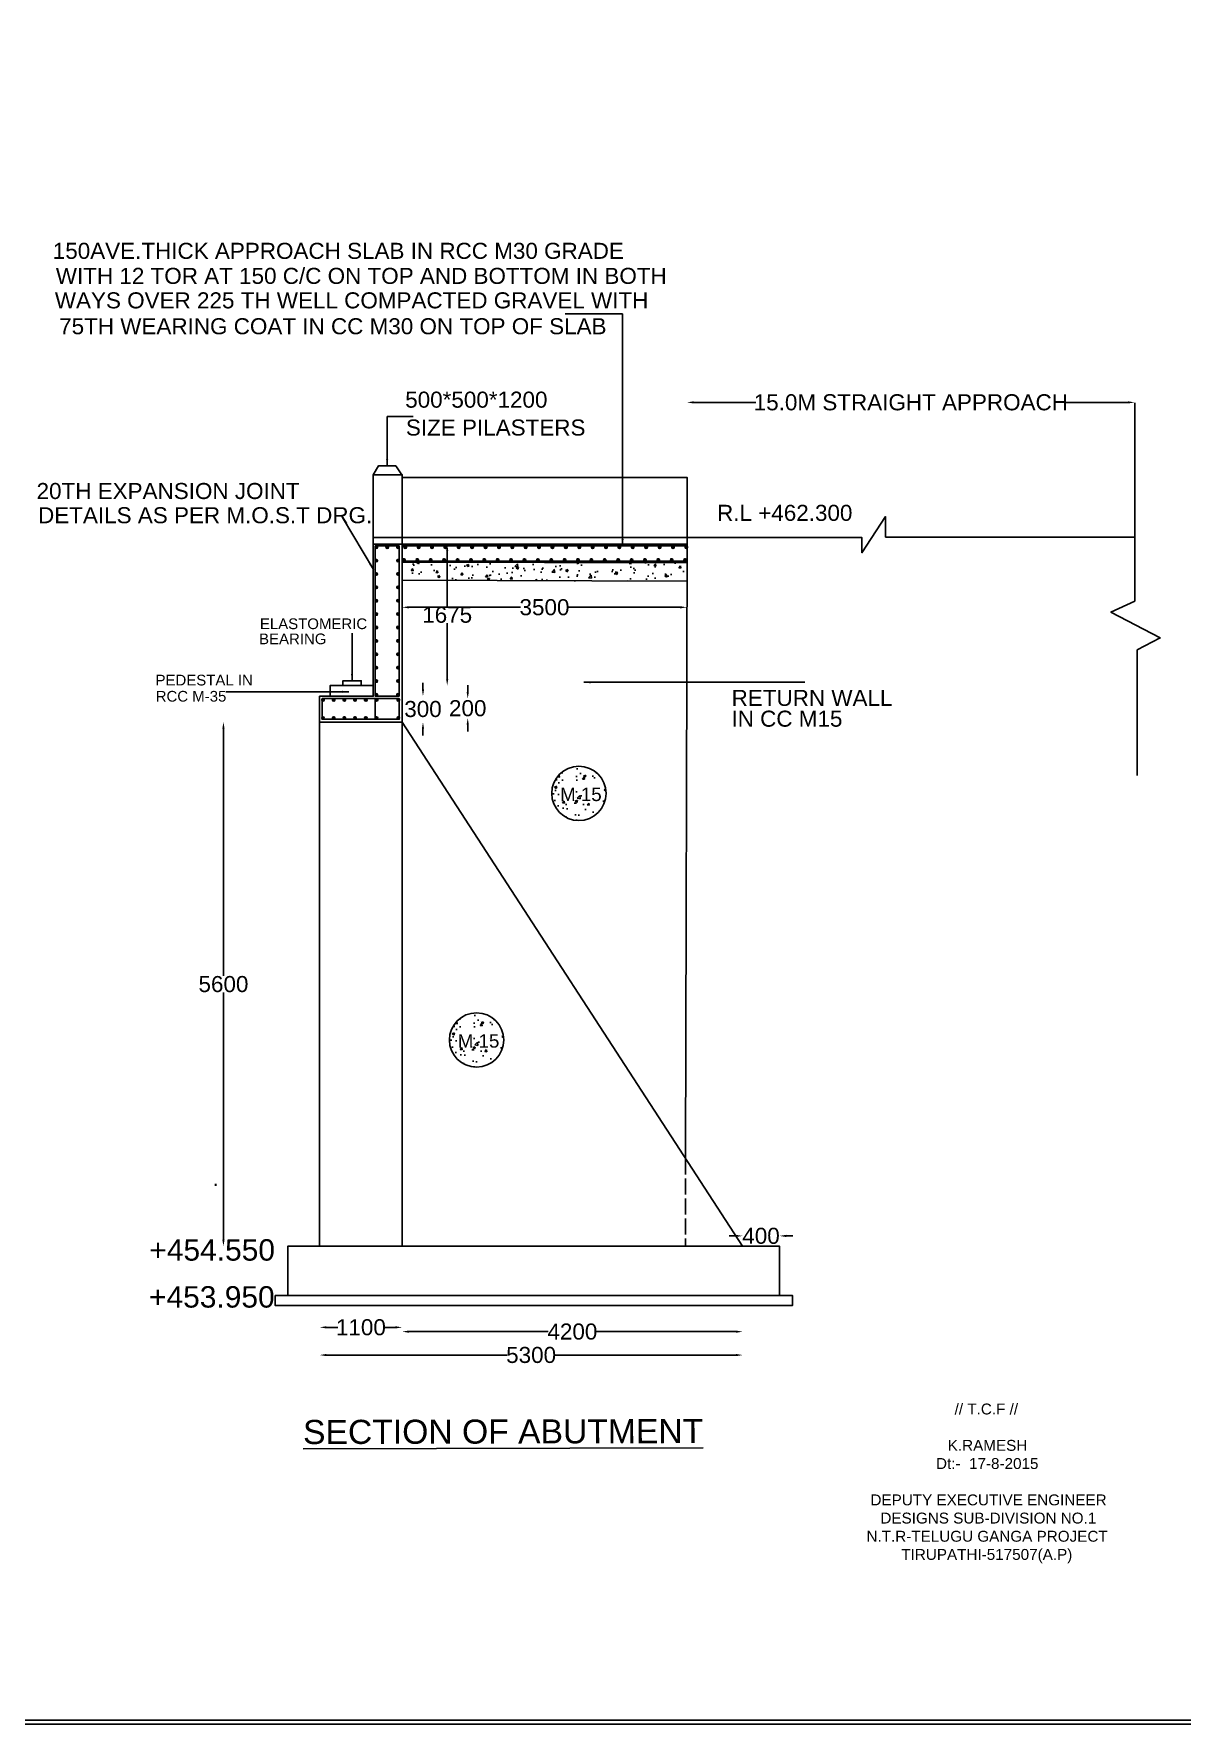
# Model space of a CAD drawing. Header units: inches. Extents: x 528254 to 544982, y -169119 to -158181.
# Drawn here: x 536810 to 541099, y -169119 to -162804 of the extents above; entities that cross this region are included whole.
import ezdxf

# ---------------------------------------------------------------- set-up
doc = ezdxf.new("R2010")
doc.units = ezdxf.units.IN
doc.header["$MEASUREMENT"] = 0
doc.linetypes.add('ACAD_ISO02W100', pattern=[15, 12, -3])
for name, color, linetype in [('DIMENSION', 7, 'Continuous'), ('DRAWING', 7, 'Continuous'), ('TEXT', 7, 'Continuous')]:
    doc.layers.add(name, color=color, linetype=linetype)
doc.styles.get("Standard").update_dxf_attribs({"font": 'arial.ttf', "height": 60})
doc.dimstyles.new('ST100', dxfattribs={"dimtxt": 100, "dimasz": 25, "dimexe": 0, "dimexo": 300, "dimgap": 0.09, "dimtad": 0, "dimtih": 1, "dimtoh": 1, "dimdec": 0, "dimzin": 0, "dimdsep": 46, "dimtxsty": 'Standard', "dimcen": 0, "dimse1": 1, "dimse2": 1, "dimadec": 0, "dimazin": 0, "dimtfac": 1, "dimtdec": 0, "dimtofl": 0, "dimtmove": 0, "dimatfit": 3, "dimfxl": 2000, "dimtolj": 1, "dimtzin": 0, "dimarcsym": 0})

# ---------------------------------------------------------------- blocks, each defined once
blk = doc.blocks.new('*D142')
at = {"layer": 'Defpoints', "color": 0, "ltscale": 0.4, "transparency": 16777216}
for p in [(538175.3, -165278.5), (538185.9, -165375.5), (538263.7, -165375.5)]:
    blk.add_point(p, dxfattribs=at)
at = {"layer": 'DIMENSION', "color": 0, "lineweight": -2, "ltscale": 0.4, "transparency": 16777216}
for p, q in [((538263.7, -165253.5), (538263.7, -165228.5)), ((538263.7, -165400.5), (538263.7, -165425.5))]:
    blk.add_line(p, q, dxfattribs=at)
at = {"layer": 'DIMENSION', "color": 0, "ltscale": 0.4, "transparency": 16777216}
for points in [[(538259.6, -165253.5), (538267.9, -165253.5), (538263.7, -165278.5)], [(538259.6, -165400.5), (538267.9, -165400.5), (538263.7, -165375.5)]]:
    blk.add_solid(points, dxfattribs=at)
at = {"layer": 'DIMENSION', "color": 0, "ltscale": 0.4, "transparency": 16777216, "insert": (538263.7, -165327), "char_height": 60, "attachment_point": 5}
blk.add_mtext('\\A1;300', dxfattribs=at)
blk = doc.blocks.new('*D143')
at = {"layer": 'Defpoints', "color": 0, "ltscale": 0.4, "transparency": 16777216}
for p in [(538171.4, -165287.9), (538171.4, -165360.2), (538430.8, -165360.2)]:
    blk.add_point(p, dxfattribs=at)
at = {"layer": 'DIMENSION', "color": 0, "lineweight": -2, "ltscale": 0.4, "transparency": 16777216}
for p, q in [((538430.8, -165262.9), (538430.8, -165237.9)), ((538430.8, -165385.2), (538430.8, -165410.2))]:
    blk.add_line(p, q, dxfattribs=at)
at = {"layer": 'DIMENSION', "color": 0, "ltscale": 0.4, "transparency": 16777216}
for points in [[(538426.6, -165262.9), (538434.9, -165262.9), (538430.8, -165287.9)], [(538426.6, -165385.2), (538434.9, -165385.2), (538430.8, -165360.2)]]:
    blk.add_solid(points, dxfattribs=at)
at = {"layer": 'DIMENSION', "color": 0, "ltscale": 0.4, "transparency": 16777216, "insert": (538430.8, -165324), "char_height": 60, "attachment_point": 5}
blk.add_mtext('\\A1;200', dxfattribs=at)
blk = doc.blocks.new('*D144')
at = {"layer": 'Defpoints', "color": 0, "ltscale": 0.4, "transparency": 16777216}
for p in [(538185.9, -164710.7), (538354.1, -164710.7), (538077.9, -165238.9)]:
    blk.add_point(p, dxfattribs=at)
at = {"layer": 'DIMENSION', "color": 0, "lineweight": -2, "ltscale": 0.4, "transparency": 16777216}
for p, q in [((538354.1, -164735.7), (538354.1, -164944.1)), ((538354.1, -165213.9), (538354.1, -165005.5))]:
    blk.add_line(p, q, dxfattribs=at)
at = {"layer": 'DIMENSION', "color": 0, "ltscale": 0.4, "transparency": 16777216}
for points in [[(538349.9, -164735.7), (538358.3, -164735.7), (538354.1, -164710.7)], [(538349.9, -165213.9), (538358.3, -165213.9), (538354.1, -165238.9)]]:
    blk.add_solid(points, dxfattribs=at)
at = {"layer": 'DIMENSION', "color": 0, "ltscale": 0.4, "transparency": 16777216, "insert": (538354.1, -164974.8), "char_height": 60, "attachment_point": 5}
blk.add_mtext('\\A1;1675', dxfattribs=at)
blk = doc.blocks.new('*D145')
at = {"layer": 'Defpoints', "color": 0, "ltscale": 0.4, "transparency": 16777216}
for p in [(538185.9, -164956.3), (539249.2, -164946.7), (539249.2, -164958.9)]:
    blk.add_point(p, dxfattribs=at)
at = {"layer": 'DIMENSION', "color": 0, "lineweight": -2, "ltscale": 0.4, "transparency": 16777216}
for p, q in [((538210.9, -164946.7), (538628, -164946.7)), ((539224.2, -164946.7), (538807.1, -164946.7))]:
    blk.add_line(p, q, dxfattribs=at)
at = {"layer": 'DIMENSION', "color": 0, "ltscale": 0.4, "transparency": 16777216}
for points in [[(538210.9, -164942.5), (538210.9, -164950.8), (538185.9, -164946.7)], [(539224.2, -164942.5), (539224.2, -164950.8), (539249.2, -164946.7)]]:
    blk.add_solid(points, dxfattribs=at)
at = {"layer": 'DIMENSION', "color": 0, "ltscale": 0.4, "transparency": 16777216, "insert": (538717.5, -164946.7), "char_height": 60, "attachment_point": 5}
blk.add_mtext('\\A1;3500', dxfattribs=at)
blk = doc.blocks.new('*D146')
at = {"layer": 'Defpoints', "color": 0, "ltscale": 0.4, "transparency": 16777216}
for p in [(538185.9, -167181.5), (539457.4, -167181.5), (539457.4, -167652.6)]:
    blk.add_point(p, dxfattribs=at)
at = {"layer": 'DIMENSION', "color": 0, "lineweight": -2, "ltscale": 0.4, "transparency": 16777216}
for p, q in [((538210.9, -167652.6), (538730.9, -167652.6)), ((539432.4, -167652.6), (538912.4, -167652.6))]:
    blk.add_line(p, q, dxfattribs=at)
at = {"layer": 'DIMENSION', "color": 0, "ltscale": 0.4, "transparency": 16777216}
for points in [[(538210.9, -167648.5), (538210.9, -167656.8), (538185.9, -167652.6)], [(539432.4, -167648.5), (539432.4, -167656.8), (539457.4, -167652.6)]]:
    blk.add_solid(points, dxfattribs=at)
at = {"layer": 'DIMENSION', "color": 0, "ltscale": 0.4, "transparency": 16777216, "insert": (538821.7, -167652.6), "char_height": 60, "attachment_point": 5}
blk.add_mtext('\\A1;4200', dxfattribs=at)
blk = doc.blocks.new('*D147')
at = {"layer": 'Defpoints', "color": 0, "ltscale": 0.4, "transparency": 16777216}
for p in [(537877.7, -167181.5), (538185.9, -167181.5), (537877.7, -167636.5)]:
    blk.add_point(p, dxfattribs=at)
at = {"layer": 'DIMENSION', "color": 0, "lineweight": -2, "ltscale": 0.4, "transparency": 16777216}
for p, q in [((537902.7, -167636.5), (537945.1, -167636.5)), ((538160.9, -167636.5), (538118.6, -167636.5))]:
    blk.add_line(p, q, dxfattribs=at)
at = {"layer": 'DIMENSION', "color": 0, "ltscale": 0.4, "transparency": 16777216}
for points in [[(537902.7, -167632.4), (537902.7, -167640.7), (537877.7, -167636.5)], [(538160.9, -167632.4), (538160.9, -167640.7), (538185.9, -167636.5)]]:
    blk.add_solid(points, dxfattribs=at)
at = {"layer": 'DIMENSION', "color": 0, "ltscale": 0.4, "transparency": 16777216, "insert": (538031.8, -167636.5), "char_height": 60, "attachment_point": 5}
blk.add_mtext('\\A1;1100', dxfattribs=at)
blk = doc.blocks.new('*D148')
at = {"layer": 'Defpoints', "color": 0, "ltscale": 0.4, "transparency": 16777216}
for p in [(537877.7, -167181.5), (539457.4, -167181.5), (539457.4, -167740)]:
    blk.add_point(p, dxfattribs=at)
at = {"layer": 'DIMENSION', "color": 0, "lineweight": -2, "ltscale": 0.4, "transparency": 16777216}
for p, q in [((537902.7, -167740), (538578, -167740)), ((539432.4, -167740), (538757.1, -167740))]:
    blk.add_line(p, q, dxfattribs=at)
at = {"layer": 'DIMENSION', "color": 0, "ltscale": 0.4, "transparency": 16777216}
for points in [[(537902.7, -167735.8), (537902.7, -167744.2), (537877.7, -167740)], [(539432.4, -167735.8), (539432.4, -167744.2), (539457.4, -167740)]]:
    blk.add_solid(points, dxfattribs=at)
at = {"layer": 'DIMENSION', "color": 0, "ltscale": 0.4, "transparency": 16777216, "insert": (538667.6, -167740), "char_height": 60, "attachment_point": 5}
blk.add_mtext('\\A1;5300', dxfattribs=at)
blk = doc.blocks.new('*D149')
at = {"layer": 'Defpoints', "color": 0, "ltscale": 0.4, "transparency": 16777216}
for p in [(539457.4, -167333.5), (539595.3, -167294.9), (539595.3, -167333.5)]:
    blk.add_point(p, dxfattribs=at)
at = {"layer": 'DIMENSION', "color": 0, "lineweight": -2, "ltscale": 0.4, "transparency": 16777216}
for p, q in [((539432.4, -167294.9), (539407.4, -167294.9)), ((539620.3, -167294.9), (539645.3, -167294.9))]:
    blk.add_line(p, q, dxfattribs=at)
at = {"layer": 'DIMENSION', "color": 0, "ltscale": 0.4, "transparency": 16777216}
for points in [[(539432.4, -167290.8), (539432.4, -167299.1), (539457.4, -167294.9)], [(539620.3, -167290.8), (539620.3, -167299.1), (539595.3, -167294.9)]]:
    blk.add_solid(points, dxfattribs=at)
at = {"layer": 'DIMENSION', "color": 0, "ltscale": 0.4, "transparency": 16777216, "insert": (539526.3, -167294.9), "char_height": 60, "attachment_point": 5}
blk.add_mtext('\\A1;400', dxfattribs=at)
blk = doc.blocks.new('*D150')
at = {"layer": 'Defpoints', "color": 0, "ltscale": 0.4, "transparency": 16777216}
for p in [(537877.7, -165375.5), (537518.5, -167333.5), (537877.7, -167333.5)]:
    blk.add_point(p, dxfattribs=at)
at = {"layer": 'DIMENSION', "color": 0, "lineweight": -2, "ltscale": 0.4, "transparency": 16777216}
for p, q in [((537518.5, -165400.5), (537518.5, -166323.7)), ((537518.5, -167308.5), (537518.5, -166385.2))]:
    blk.add_line(p, q, dxfattribs=at)
at = {"layer": 'DIMENSION', "color": 0, "ltscale": 0.4, "transparency": 16777216}
for points in [[(537514.3, -165400.5), (537522.7, -165400.5), (537518.5, -165375.5)], [(537514.3, -167308.5), (537522.7, -167308.5), (537518.5, -167333.5)]]:
    blk.add_solid(points, dxfattribs=at)
at = {"layer": 'DIMENSION', "color": 0, "ltscale": 0.4, "transparency": 16777216, "insert": (537518.5, -166354.5), "char_height": 60, "attachment_point": 5}
blk.add_mtext('\\A1;5600', dxfattribs=at)
blk = doc.blocks.new('*D151')
at = {"layer": 'Defpoints', "color": 0, "ltscale": 0.4, "transparency": 16777216}
for p in [(540921.8, -164181.2), (539249.8, -164461.7), (540921.8, -164461.7)]:
    blk.add_point(p, dxfattribs=at)
at = {"layer": 'DIMENSION', "color": 0, "lineweight": -2, "ltscale": 0.4, "transparency": 16777216}
for p, q in [((539274.8, -164181.2), (539506.8, -164181.2)), ((540896.8, -164181.2), (540664.8, -164181.2))]:
    blk.add_line(p, q, dxfattribs=at)
at = {"layer": 'DIMENSION', "color": 0, "ltscale": 0.4, "transparency": 16777216}
for points in [[(539274.8, -164177), (539274.8, -164185.3), (539249.8, -164181.2)], [(540896.8, -164177), (540896.8, -164185.3), (540921.8, -164181.2)]]:
    blk.add_solid(points, dxfattribs=at)
at = {"layer": 'DIMENSION', "color": 0, "ltscale": 0.4, "transparency": 16777216, "insert": (540085.8, -164181.2), "char_height": 60, "attachment_point": 5}
blk.add_mtext('\\A1;15.0M STRAIGHT APPROACH', dxfattribs=at)

msp = doc.modelspace()

# ---------------------------------------------------------------- hatches: boundary and pattern name
at = {"layer": 'DRAWING', "ltscale": 0.4}
h = msp.add_hatch(dxfattribs=at)
h.set_pattern_fill('ANSI31', color=256, style=0)
h.set_pattern_definition([(45, (5515.23297, -234.85181), (-0.088388347648, 0.088388347648), [])])
h.paths.add_polyline_path([(538084.8, -164722.1, 1), (538093.9, -164722.1, 1)])
h = msp.add_hatch(dxfattribs=at)
h.set_pattern_fill('ANSI31', color=256, style=0)
h.set_pattern_definition([(45, (5555.94366, -234.85181), (-0.088388347648, 0.088388347648), [])])
h.paths.add_polyline_path([(538125.5, -164722.1, 1), (538134.6, -164722.1, 1)])
h = msp.add_hatch(dxfattribs=at)
h.set_pattern_fill('ANSI31', color=256, style=0)
h.set_pattern_definition([(45, (5596.39505, -234.85181), (-0.088388347648, 0.088388347648), [])])
h.paths.add_polyline_path([(538166, -164722.1, 1), (538175, -164722.1, 1)])
h = msp.add_hatch(dxfattribs=at)
h.set_pattern_fill('ANSI31', color=256, style=0)
h.set_pattern_definition([(45, (5623.13855, -234.66289), (-0.088388347648, 0.088388347648), [])])
h.paths.add_polyline_path([(538192.7, -164722, 1), (538201.8, -164722, 1)])
h = msp.add_hatch(dxfattribs=at)
h.set_pattern_fill('ANSI31', color=256, style=0)
h.set_pattern_definition([(45, (5673.13855, -234.66289), (-0.088388347648, 0.088388347648), [])])
h.paths.add_polyline_path([(538242.7, -164722, 1), (538251.8, -164722, 1)])
h = msp.add_hatch(dxfattribs=at)
h.set_pattern_fill('ANSI31', color=256, style=0)
h.set_pattern_definition([(45, (5723.13855, -234.66289), (-0.088388347648, 0.088388347648), [])])
h.paths.add_polyline_path([(538292.7, -164722, 1), (538301.8, -164722, 1)])
h = msp.add_hatch(dxfattribs=at)
h.set_pattern_fill('ANSI31', color=256, style=0)
h.set_pattern_definition([(45, (5773.13855, -234.66289), (-0.088388347648, 0.088388347648), [])])
h.paths.add_polyline_path([(538342.7, -164722, 1), (538351.8, -164722, 1)])
h = msp.add_hatch(dxfattribs=at)
h.set_pattern_fill('ANSI31', color=256, style=0)
h.set_pattern_definition([(45, (5823.13855, -234.66289), (-0.088388347648, 0.088388347648), [])])
h.paths.add_polyline_path([(538392.7, -164722, 1), (538401.8, -164722, 1)])
h = msp.add_hatch(dxfattribs=at)
h.set_pattern_fill('ANSI31', color=256, style=0)
h.set_pattern_definition([(45, (5873.13855, -234.66289), (-0.088388347648, 0.088388347648), [])])
h.paths.add_polyline_path([(538442.7, -164722, 1), (538451.8, -164722, 1)])
h = msp.add_hatch(dxfattribs=at)
h.set_pattern_fill('ANSI31', color=256, style=0)
h.set_pattern_definition([(45, (5923.13855, -234.66289), (-0.088388347648, 0.088388347648), [])])
h.paths.add_polyline_path([(538492.7, -164722, 1), (538501.8, -164722, 1)])
h = msp.add_hatch(dxfattribs=at)
h.set_pattern_fill('ANSI31', color=256, style=0)
h.set_pattern_definition([(45, (5973.13855, -234.66289), (-0.088388347648, 0.088388347648), [])])
h.paths.add_polyline_path([(538542.7, -164722, 1), (538551.8, -164722, 1)])
h = msp.add_hatch(dxfattribs=at)
h.set_pattern_fill('ANSI31', color=256, style=0)
h.set_pattern_definition([(45, (6023.13855, -234.66289), (-0.088388347648, 0.088388347648), [])])
h.paths.add_polyline_path([(538592.7, -164722, 1), (538601.8, -164722, 1)])
h = msp.add_hatch(dxfattribs=at)
h.set_pattern_fill('ANSI31', color=256, style=0)
h.set_pattern_definition([(45, (6073.13855, -234.66289), (-0.088388347648, 0.088388347648), [])])
h.paths.add_polyline_path([(538642.7, -164722, 1), (538651.8, -164722, 1)])
h = msp.add_hatch(dxfattribs=at)
h.set_pattern_fill('ANSI31', color=256, style=0)
h.set_pattern_definition([(45, (6123.13855, -234.66289), (-0.088388347648, 0.088388347648), [])])
h.paths.add_polyline_path([(538692.7, -164722, 1), (538701.8, -164722, 1)])
h = msp.add_hatch(dxfattribs=at)
h.set_pattern_fill('ANSI31', color=256, style=0)
h.set_pattern_definition([(45, (6173.13855, -234.66289), (-0.088388347648, 0.088388347648), [])])
h.paths.add_polyline_path([(538742.7, -164722, 1), (538751.8, -164722, 1)])
h = msp.add_hatch(dxfattribs=at)
h.set_pattern_fill('ANSI31', color=256, style=0)
h.set_pattern_definition([(45, (6223.13855, -234.66289), (-0.088388347648, 0.088388347648), [])])
h.paths.add_polyline_path([(538792.7, -164722, 1), (538801.8, -164722, 1)])
h = msp.add_hatch(dxfattribs=at)
h.set_pattern_fill('ANSI31', color=256, style=0)
h.set_pattern_definition([(45, (6273.13855, -234.66289), (-0.088388347648, 0.088388347648), [])])
h.paths.add_polyline_path([(538842.7, -164722, 1), (538851.8, -164722, 1)])
h = msp.add_hatch(dxfattribs=at)
h.set_pattern_fill('ANSI31', color=256, style=0)
h.set_pattern_definition([(45, (6323.13855, -234.66289), (-0.088388347648, 0.088388347648), [])])
h.paths.add_polyline_path([(538892.7, -164722, 1), (538901.8, -164722, 1)])
h = msp.add_hatch(dxfattribs=at)
h.set_pattern_fill('ANSI31', color=256, style=0)
h.set_pattern_definition([(45, (6373.13855, -234.66289), (-0.088388347648, 0.088388347648), [])])
h.paths.add_polyline_path([(538942.7, -164722, 1), (538951.8, -164722, 1)])
h = msp.add_hatch(dxfattribs=at)
h.set_pattern_fill('ANSI31', color=256, style=0)
h.set_pattern_definition([(45, (6423.13855, -234.66289), (-0.088388347648, 0.088388347648), [])])
h.paths.add_polyline_path([(538992.7, -164722, 1), (539001.8, -164722, 1)])
h = msp.add_hatch(dxfattribs=at)
h.set_pattern_fill('ANSI31', color=256, style=0)
h.set_pattern_definition([(45, (6473.13855, -234.66289), (-0.088388347648, 0.088388347648), [])])
h.paths.add_polyline_path([(539042.7, -164722, 1), (539051.8, -164722, 1)])
h = msp.add_hatch(dxfattribs=at)
h.set_pattern_fill('ANSI31', color=256, style=0)
h.set_pattern_definition([(45, (6523.13855, -234.66289), (-0.088388347648, 0.088388347648), [])])
h.paths.add_polyline_path([(539092.7, -164722, 1), (539101.8, -164722, 1)])
h = msp.add_hatch(dxfattribs=at)
h.set_pattern_fill('ANSI31', color=256, style=0)
h.set_pattern_definition([(45, (6573.13855, -234.66289), (-0.088388347648, 0.088388347648), [])])
h.paths.add_polyline_path([(539142.7, -164722, 1), (539151.8, -164722, 1)])
h = msp.add_hatch(dxfattribs=at)
h.set_pattern_fill('ANSI31', color=256, style=0)
h.set_pattern_definition([(45, (6623.13855, -234.66289), (-0.088388347648, 0.088388347648), [])])
h.paths.add_polyline_path([(539192.7, -164722, 1), (539201.8, -164722, 1)])
h = msp.add_hatch(dxfattribs=at)
h.set_pattern_fill('ANSI31', color=256, style=0)
h.set_pattern_definition([(45, (6673.13855, -234.66289), (-0.088388347648, 0.088388347648), [])])
h.paths.add_polyline_path([(539242.7, -164722, 1), (539251.8, -164722, 1)])
h = msp.add_hatch(dxfattribs=at)
h.set_pattern_fill('ANSI31', color=256, style=0)
h.set_pattern_definition([(45, (5515.23297, -284.85181), (-0.088388347648, 0.088388347648), [])])
h.paths.add_polyline_path([(538084.8, -164772.1, 1), (538093.9, -164772.1, 1)])
h = msp.add_hatch(dxfattribs=at)
h.set_pattern_fill('ANSI31', color=256, style=0)
h.set_pattern_definition([(45, (5596.39505, -284.85181), (-0.088388347648, 0.088388347648), [])])
h.paths.add_polyline_path([(538166, -164772.1, 1), (538175, -164772.1, 1)])
h = msp.add_hatch(dxfattribs=at)
h.set_pattern_fill('AR-CONC', color=256, scale=12.893543, angle=0.1412, style=0)
h.set_pattern_definition([(50.141203, (0, 0), (92.499912, -7.863036), [9.670158, -106.371733]), (355.141203, (0, 0), (-18.128922, 96.939836), [7.736126, -85.097386]), (100.592603, (7.71, -0.655), (74.371058, 89.076741), [8.218369, -90.402062]), (46.325403, (-0.06, 25.79), (137.657364, -21.00208), [14.505236, -159.5576]), (96.776803, (11.41, 24.04), (120.201244, 125.894923), [12.327554, -135.603072]), (351.325403, (-0.06, 25.79), (120.201146, 125.895017), [11.60419, -127.64608]), (21.141203, (12.846, 19.37), (77.090171, -51.722013), [9.670158, -106.371733]), (326.141203, (12.85, 19.37), (31.141452, 93.574567), [7.736126, -85.097386]), (71.592603, (19.27, 15.06), (108.231654, 41.852469), [8.218369, -90.402062]), (37.641203, (0, 0), (1.4620525, 42.925547), [0, -84.065903, 0, -86.3867407, 0, -85.419725]), (7.641203, (0, 0), (33.7935554, 50.9370826), [0, -49.2533358, 0, -82.1318714, 0, -32.556197]), (327.641203, (-28.753, -0.07), (68.8355854, -2.7384882), [0, -32.2338585, 0, -100.5696385, 0, -133.448174]), (317.641203, (-41.646, -0.1), (75.1613245, 13.092351), [0, -41.904016, 0, -66.788555, 0, -94.767544])])
h.paths.add_polyline_path([(539249.6, -164780.6), (538185.9, -164778), (538185.9, -164845.9), (539249.4, -164848.5)])
h = msp.add_hatch(dxfattribs=at)
h.set_pattern_fill('ANSI31', color=256, style=0)
h.set_pattern_definition([(45, (5618.64873, -282.26156), (-0.088388347648, 0.088388347648), [])])
h.paths.add_polyline_path([(538188.2, -164769.6, 1), (538197.3, -164769.6, 1)])
h = msp.add_hatch(dxfattribs=at)
h.set_pattern_fill('ANSI31', color=256, style=0)
h.set_pattern_definition([(45, (5668.64873, -282.26156), (-0.088388347648, 0.088388347648), [])])
h.paths.add_polyline_path([(538238.2, -164769.6, 1), (538247.3, -164769.6, 1)])
h = msp.add_hatch(dxfattribs=at)
h.set_pattern_fill('ANSI31', color=256, style=0)
h.set_pattern_definition([(45, (5718.64873, -282.26156), (-0.088388347648, 0.088388347648), [])])
h.paths.add_polyline_path([(538288.2, -164769.6, 1), (538297.3, -164769.6, 1)])
h = msp.add_hatch(dxfattribs=at)
h.set_pattern_fill('ANSI31', color=256, style=0)
h.set_pattern_definition([(45, (5768.64873, -282.26156), (-0.088388347648, 0.088388347648), [])])
h.paths.add_polyline_path([(538338.2, -164769.6, 1), (538347.3, -164769.6, 1)])
h = msp.add_hatch(dxfattribs=at)
h.set_pattern_fill('ANSI31', color=256, style=0)
h.set_pattern_definition([(45, (5818.64873, -282.26156), (-0.088388347648, 0.088388347648), [])])
h.paths.add_polyline_path([(538388.2, -164769.6, 1), (538397.3, -164769.6, 1)])
h = msp.add_hatch(dxfattribs=at)
h.set_pattern_fill('ANSI31', color=256, style=0)
h.set_pattern_definition([(45, (5868.64873, -282.26156), (-0.088388347648, 0.088388347648), [])])
h.paths.add_polyline_path([(538438.2, -164769.6, 1), (538447.3, -164769.6, 1)])
h = msp.add_hatch(dxfattribs=at)
h.set_pattern_fill('ANSI31', color=256, style=0)
h.set_pattern_definition([(45, (5918.64873, -282.26156), (-0.088388347648, 0.088388347648), [])])
h.paths.add_polyline_path([(538488.2, -164769.6, 1), (538497.3, -164769.6, 1)])
h = msp.add_hatch(dxfattribs=at)
h.set_pattern_fill('ANSI31', color=256, style=0)
h.set_pattern_definition([(45, (5968.64873, -282.26156), (-0.088388347648, 0.088388347648), [])])
h.paths.add_polyline_path([(538538.2, -164769.6, 1), (538547.3, -164769.6, 1)])
h = msp.add_hatch(dxfattribs=at)
h.set_pattern_fill('ANSI31', color=256, style=0)
h.set_pattern_definition([(45, (6018.64873, -282.26156), (-0.088388347648, 0.088388347648), [])])
h.paths.add_polyline_path([(538588.2, -164769.6, 1), (538597.3, -164769.6, 1)])
h = msp.add_hatch(dxfattribs=at)
h.set_pattern_fill('ANSI31', color=256, style=0)
h.set_pattern_definition([(45, (6068.64873, -282.26156), (-0.088388347648, 0.088388347648), [])])
h.paths.add_polyline_path([(538638.2, -164769.6, 1), (538647.3, -164769.6, 1)])
h = msp.add_hatch(dxfattribs=at)
h.set_pattern_fill('ANSI31', color=256, style=0)
h.set_pattern_definition([(45, (6118.64873, -282.26156), (-0.088388347648, 0.088388347648), [])])
h.paths.add_polyline_path([(538688.2, -164769.6, 1), (538697.3, -164769.6, 1)])
h = msp.add_hatch(dxfattribs=at)
h.set_pattern_fill('ANSI31', color=256, style=0)
h.set_pattern_definition([(45, (6168.64873, -282.26156), (-0.088388347648, 0.088388347648), [])])
h.paths.add_polyline_path([(538738.2, -164769.6, 1), (538747.3, -164769.6, 1)])
h = msp.add_hatch(dxfattribs=at)
h.set_pattern_fill('ANSI31', color=256, style=0)
h.set_pattern_definition([(45, (6218.64873, -282.26156), (-0.088388347648, 0.088388347648), [])])
h.paths.add_polyline_path([(538788.2, -164769.6, 1), (538797.3, -164769.6, 1)])
h = msp.add_hatch(dxfattribs=at)
h.set_pattern_fill('ANSI31', color=256, style=0)
h.set_pattern_definition([(45, (6268.64873, -282.26156), (-0.088388347648, 0.088388347648), [])])
h.paths.add_polyline_path([(538838.2, -164769.6, 1), (538847.3, -164769.6, 1)])
h = msp.add_hatch(dxfattribs=at)
h.set_pattern_fill('ANSI31', color=256, style=0)
h.set_pattern_definition([(45, (6318.64873, -282.26156), (-0.088388347648, 0.088388347648), [])])
h.paths.add_polyline_path([(538888.2, -164769.6, 1), (538897.3, -164769.6, 1)])
h = msp.add_hatch(dxfattribs=at)
h.set_pattern_fill('ANSI31', color=256, style=0)
h.set_pattern_definition([(45, (6368.64873, -282.26156), (-0.088388347648, 0.088388347648), [])])
h.paths.add_polyline_path([(538938.2, -164769.6, 1), (538947.3, -164769.6, 1)])
h = msp.add_hatch(dxfattribs=at)
h.set_pattern_fill('ANSI31', color=256, style=0)
h.set_pattern_definition([(45, (6418.64873, -282.26156), (-0.088388347648, 0.088388347648), [])])
h.paths.add_polyline_path([(538988.2, -164769.6, 1), (538997.3, -164769.6, 1)])
h = msp.add_hatch(dxfattribs=at)
h.set_pattern_fill('ANSI31', color=256, style=0)
h.set_pattern_definition([(45, (6468.64873, -282.26156), (-0.088388347648, 0.088388347648), [])])
h.paths.add_polyline_path([(539038.2, -164769.6, 1), (539047.3, -164769.6, 1)])
h = msp.add_hatch(dxfattribs=at)
h.set_pattern_fill('ANSI31', color=256, style=0)
h.set_pattern_definition([(45, (6518.64873, -282.26156), (-0.088388347648, 0.088388347648), [])])
h.paths.add_polyline_path([(539088.2, -164769.6, 1), (539097.3, -164769.6, 1)])
h = msp.add_hatch(dxfattribs=at)
h.set_pattern_fill('ANSI31', color=256, style=0)
h.set_pattern_definition([(45, (6568.64873, -282.26156), (-0.088388347648, 0.088388347648), [])])
h.paths.add_polyline_path([(539138.2, -164769.6, 1), (539147.3, -164769.6, 1)])
h = msp.add_hatch(dxfattribs=at)
h.set_pattern_fill('ANSI31', color=256, style=0)
h.set_pattern_definition([(45, (6618.64873, -282.26156), (-0.088388347648, 0.088388347648), [])])
h.paths.add_polyline_path([(539188.2, -164769.6, 1), (539197.3, -164769.6, 1)])
h = msp.add_hatch(dxfattribs=at)
h.set_pattern_fill('ANSI31', color=256, style=0)
h.set_pattern_definition([(45, (6668.64873, -282.26156), (-0.088388347648, 0.088388347648), [])])
h.paths.add_polyline_path([(539238.2, -164769.6, 1), (539247.3, -164769.6, 1)])
h = msp.add_hatch(dxfattribs=at)
h.set_pattern_fill('ANSI31', color=256, style=0)
h.set_pattern_definition([(45, (5515.23297, -334.85181), (-0.088388347648, 0.088388347648), [])])
h.paths.add_polyline_path([(538084.8, -164822.1, 1), (538093.9, -164822.1, 1)])
h = msp.add_hatch(dxfattribs=at)
h.set_pattern_fill('ANSI31', color=256, style=0)
h.set_pattern_definition([(45, (5515.23297, -384.85181), (-0.088388347648, 0.088388347648), [])])
h.paths.add_polyline_path([(538084.8, -164872.1, 1), (538093.9, -164872.1, 1)])
h = msp.add_hatch(dxfattribs=at)
h.set_pattern_fill('ANSI31', color=256, style=0)
h.set_pattern_definition([(45, (5596.39505, -334.85181), (-0.088388347648, 0.088388347648), [])])
h.paths.add_polyline_path([(538166, -164822.1, 1), (538175, -164822.1, 1)])
h = msp.add_hatch(dxfattribs=at)
h.set_pattern_fill('ANSI31', color=256, style=0)
h.set_pattern_definition([(45, (5596.39505, -384.85181), (-0.088388347648, 0.088388347648), [])])
h.paths.add_polyline_path([(538166, -164872.1, 1), (538175, -164872.1, 1)])
h = msp.add_hatch(dxfattribs=at)
h.set_pattern_fill('ANSI31', color=256, style=0)
h.set_pattern_definition([(45, (5515.23297, -434.85181), (-0.088388347648, 0.088388347648), [])])
h.paths.add_polyline_path([(538084.8, -164922.1, 1), (538093.9, -164922.1, 1)])
h = msp.add_hatch(dxfattribs=at)
h.set_pattern_fill('ANSI31', color=256, style=0)
h.set_pattern_definition([(45, (5596.39505, -434.85181), (-0.088388347648, 0.088388347648), [])])
h.paths.add_polyline_path([(538166, -164922.1, 1), (538175, -164922.1, 1)])
h = msp.add_hatch(dxfattribs=at)
h.set_pattern_fill('ANSI31', color=256, style=0)
h.set_pattern_definition([(45, (5515.23297, -484.85181), (-0.088388347648, 0.088388347648), [])])
h.paths.add_polyline_path([(538084.8, -164972.1, 1), (538093.9, -164972.1, 1)])
h = msp.add_hatch(dxfattribs=at)
h.set_pattern_fill('ANSI31', color=256, style=0)
h.set_pattern_definition([(45, (5596.39505, -484.85181), (-0.088388347648, 0.088388347648), [])])
h.paths.add_polyline_path([(538166, -164972.1, 1), (538175, -164972.1, 1)])
h = msp.add_hatch(dxfattribs=at)
h.set_pattern_fill('ANSI31', color=256, style=0)
h.set_pattern_definition([(45, (5515.23297, -534.85181), (-0.088388347648, 0.088388347648), [])])
h.paths.add_polyline_path([(538084.8, -165022.1, 1), (538093.9, -165022.1, 1)])
h = msp.add_hatch(dxfattribs=at)
h.set_pattern_fill('ANSI31', color=256, style=0)
h.set_pattern_definition([(45, (5596.39505, -534.85181), (-0.088388347648, 0.088388347648), [])])
h.paths.add_polyline_path([(538166, -165022.1, 1), (538175, -165022.1, 1)])
h = msp.add_hatch(dxfattribs=at)
h.set_pattern_fill('ANSI31', color=256, style=0)
h.set_pattern_definition([(45, (5515.23297, -584.85181), (-0.088388347648, 0.088388347648), [])])
h.paths.add_polyline_path([(538084.8, -165072.1, 1), (538093.9, -165072.1, 1)])
h = msp.add_hatch(dxfattribs=at)
h.set_pattern_fill('ANSI31', color=256, style=0)
h.set_pattern_definition([(45, (5515.23297, -634.85181), (-0.088388347648, 0.088388347648), [])])
h.paths.add_polyline_path([(538084.8, -165122.1, 1), (538093.9, -165122.1, 1)])
h = msp.add_hatch(dxfattribs=at)
h.set_pattern_fill('ANSI31', color=256, style=0)
h.set_pattern_definition([(45, (5596.39505, -584.85181), (-0.088388347648, 0.088388347648), [])])
h.paths.add_polyline_path([(538166, -165072.1, 1), (538175, -165072.1, 1)])
h = msp.add_hatch(dxfattribs=at)
h.set_pattern_fill('ANSI31', color=256, style=0)
h.set_pattern_definition([(45, (5596.39505, -634.85181), (-0.088388347648, 0.088388347648), [])])
h.paths.add_polyline_path([(538166, -165122.1, 1), (538175, -165122.1, 1)])
h = msp.add_hatch(dxfattribs=at)
h.set_pattern_fill('ANSI31', color=256, style=0)
h.set_pattern_definition([(45, (5515.23297, -684.85181), (-0.088388347648, 0.088388347648), [])])
h.paths.add_polyline_path([(538084.8, -165172.1, 1), (538093.9, -165172.1, 1)])
h = msp.add_hatch(dxfattribs=at)
h.set_pattern_fill('ANSI31', color=256, style=0)
h.set_pattern_definition([(45, (5596.39505, -684.85181), (-0.088388347648, 0.088388347648), [])])
h.paths.add_polyline_path([(538166, -165172.1, 1), (538175, -165172.1, 1)])
h = msp.add_hatch(dxfattribs=at)
h.set_pattern_fill('ANSI31', color=256, style=0)
h.set_pattern_definition([(45, (5515.23297, -734.85181), (-0.088388347648, 0.088388347648), [])])
h.paths.add_polyline_path([(538084.8, -165222.1, 1), (538093.9, -165222.1, 1)])
h = msp.add_hatch(dxfattribs=at)
h.set_pattern_fill('ANSI31', color=256, style=0)
h.set_pattern_definition([(45, (5596.39505, -734.85181), (-0.088388347648, 0.088388347648), [])])
h.paths.add_polyline_path([(538166, -165222.1, 1), (538175, -165222.1, 1)])
h = msp.add_hatch(dxfattribs=at)
h.set_pattern_fill('ANSI31', color=256, style=0)
h.set_pattern_definition([(45, (5316.08671, -805.10526), (-0.088388347648, 0.088388347648), [])])
h.paths.add_polyline_path([(537885.7, -165292.4, 1), (537894.7, -165292.4, 1)])
h = msp.add_hatch(dxfattribs=at)
h.set_pattern_fill('ANSI31', color=256, style=0)
h.set_pattern_definition([(45, (5356.08671, -805.10526), (-0.088388347648, 0.088388347648), [])])
h.paths.add_polyline_path([(537925.7, -165292.4, 1), (537934.7, -165292.4, 1)])
h = msp.add_hatch(dxfattribs=at)
h.set_pattern_fill('ANSI31', color=256, style=0)
h.set_pattern_definition([(45, (5396.08671, -805.10526), (-0.088388347648, 0.088388347648), [])])
h.paths.add_polyline_path([(537965.7, -165292.4, 1), (537974.7, -165292.4, 1)])
h = msp.add_hatch(dxfattribs=at)
h.set_pattern_fill('ANSI31', color=256, style=0)
h.set_pattern_definition([(45, (5436.08671, -805.10526), (-0.088388347648, 0.088388347648), [])])
h.paths.add_polyline_path([(538005.7, -165292.4, 1), (538014.7, -165292.4, 1)])
h = msp.add_hatch(dxfattribs=at)
h.set_pattern_fill('ANSI31', color=256, style=0)
h.set_pattern_definition([(45, (5476.08671, -805.10526), (-0.088388347648, 0.088388347648), [])])
h.paths.add_polyline_path([(538045.7, -165292.4, 1), (538054.7, -165292.4, 1)])
h = msp.add_hatch(dxfattribs=at)
h.set_pattern_fill('ANSI31', color=256, style=0)
h.set_pattern_definition([(45, (5515.23297, -786.3096), (-0.088388347648, 0.088388347648), [])])
h.paths.add_polyline_path([(538084.8, -165273.6, 1), (538093.9, -165273.6, 1)])
h = msp.add_hatch(dxfattribs=at)
h.set_pattern_fill('ANSI31', color=256, style=0)
h.set_pattern_definition([(45, (5516.08671, -805.10526), (-0.088388347648, 0.088388347648), [])])
h.paths.add_polyline_path([(538085.7, -165292.4, 1), (538094.7, -165292.4, 1)])
h = msp.add_hatch(dxfattribs=at)
h.set_pattern_fill('ANSI31', color=256, style=0)
h.set_pattern_definition([(45, (5596.39505, -786.3096), (-0.088388347648, 0.088388347648), [])])
h.paths.add_polyline_path([(538166, -165273.6, 1), (538175, -165273.6, 1)])
h = msp.add_hatch(dxfattribs=at)
h.set_pattern_fill('ANSI31', color=256, style=0)
h.set_pattern_definition([(45, (5597.24879, -805.10526), (-0.088388347648, 0.088388347648), [])])
h.paths.add_polyline_path([(538166.8, -165292.4, 1), (538175.9, -165292.4, 1)])
h = msp.add_hatch(dxfattribs=at)
h.set_pattern_fill('ANSI31', color=256, style=0)
h.set_pattern_definition([(45, (5316.08671, -872.88294), (-0.088388347648, 0.088388347648), [])])
h.paths.add_polyline_path([(537885.7, -165360.2, 1), (537894.7, -165360.2, 1)])
h = msp.add_hatch(dxfattribs=at)
h.set_pattern_fill('ANSI31', color=256, style=0)
h.set_pattern_definition([(45, (5356.08671, -872.88294), (-0.088388347648, 0.088388347648), [])])
h.paths.add_polyline_path([(537925.7, -165360.2, 1), (537934.7, -165360.2, 1)])
h = msp.add_hatch(dxfattribs=at)
h.set_pattern_fill('ANSI31', color=256, style=0)
h.set_pattern_definition([(45, (5396.08671, -872.88294), (-0.088388347648, 0.088388347648), [])])
h.paths.add_polyline_path([(537965.7, -165360.2, 1), (537974.7, -165360.2, 1)])
h = msp.add_hatch(dxfattribs=at)
h.set_pattern_fill('ANSI31', color=256, style=0)
h.set_pattern_definition([(45, (5436.08671, -872.88294), (-0.088388347648, 0.088388347648), [])])
h.paths.add_polyline_path([(538005.7, -165360.2, 1), (538014.7, -165360.2, 1)])
h = msp.add_hatch(dxfattribs=at)
h.set_pattern_fill('ANSI31', color=256, style=0)
h.set_pattern_definition([(45, (5476.08671, -872.88294), (-0.088388347648, 0.088388347648), [])])
h.paths.add_polyline_path([(538045.7, -165360.2, 1), (538054.7, -165360.2, 1)])
h = msp.add_hatch(dxfattribs=at)
h.set_pattern_fill('ANSI31', color=256, style=0)
h.set_pattern_definition([(45, (5516.08671, -872.88294), (-0.088388347648, 0.088388347648), [])])
h.paths.add_polyline_path([(538085.7, -165360.2, 1), (538094.7, -165360.2, 1)])
h = msp.add_hatch(dxfattribs=at)
h.set_pattern_fill('ANSI31', color=256, style=0)
h.set_pattern_definition([(45, (5597.24879, -872.88294), (-0.088388347648, 0.088388347648), [])])
h.paths.add_polyline_path([(538166.8, -165360.2, 1), (538175.9, -165360.2, 1)])
h = msp.add_hatch(dxfattribs=at)
h.set_pattern_fill('AR-CONC', color=256, scale=12.893543, angle=0.1412, style=0)
h.set_pattern_definition([(50.141203, (41647.795, -5886.56), (92.499912, -7.863036), [9.670158, -106.371733]), (355.141203, (41647.8, -5886.56), (-18.128922, 96.939836), [7.736126, -85.097386]), (100.592603, (41655.5, -5887.22), (74.371058, 89.076741), [8.218369, -90.402062]), (46.325403, (41647.73, -5860.77), (137.657364, -21.00208), [14.505236, -159.5576]), (96.776803, (41659.2, -5862.52), (120.201244, 125.894923), [12.327554, -135.603072]), (351.325403, (41647.73, -5860.77), (120.201146, 125.895017), [11.60419, -127.64608]), (21.141203, (41660.64, -5867.19), (77.09017, -51.722013), [9.670158, -106.371733]), (326.141203, (41660.64, -5867.19), (31.141452, 93.574567), [7.736126, -85.097386]), (71.592603, (41667.065, -5871.5), (108.231654, 41.852469), [8.218369, -90.402062]), (37.641203, (41647.795, -5886.56), (1.4620525, 42.925547), [0, -84.065903, 0, -86.386741, 0, -85.419725]), (7.641203, (41647.795, -5886.56), (33.7935554, 50.9370826), [0, -49.253336, 0, -82.1318714, 0, -32.556197]), (327.641203, (41619.043, -5886.632), (68.8355854, -2.7384882), [0, -32.2338585, 0, -100.5696385, 0, -133.448174]), (317.641203, (41606.15, -5886.664), (75.1613245, 13.092351), [0, -41.904016, 0, -66.788555, 0, -94.767544])])
h.paths.add_polyline_path([(538744.5, -165641.9, 1), (538947.2, -165641.9, 1.000001)])
h.paths.add_polyline_path([(538763.3, -165608.4), (538935.6, -165608), (538935.8, -165684.1), (538763.5, -165684.5)], flags=24)
h = msp.add_hatch(dxfattribs=at)
h.set_pattern_fill('AR-CONC', color=256, scale=12.893543, angle=0.1412, style=0)
h.set_pattern_definition([(50.141203, (41265.6, -6807.65), (92.499912, -7.863036), [9.670158, -106.371733]), (355.141203, (41265.6, -6807.65), (-18.128922, 96.939836), [7.736126, -85.097386]), (100.592603, (41273.305, -6808.31), (74.371058, 89.076741), [8.218369, -90.402062]), (46.325403, (41265.53, -6781.87), (137.657364, -21.00208), [14.505236, -159.5576]), (96.776803, (41277, -6783.62), (120.201244, 125.894923), [12.327554, -135.603072]), (351.325403, (41265.53, -6781.87), (120.201146, 125.895017), [11.60419, -127.64608]), (21.141203, (41278.44, -6788.28), (77.09017, -51.722013), [9.670158, -106.371733]), (326.141203, (41278.44, -6788.28), (31.141452, 93.574567), [7.736126, -85.097386]), (71.592603, (41284.87, -6792.59), (108.231654, 41.852469), [8.218369, -90.402062]), (37.641203, (41265.597, -6807.654), (1.4620525, 42.925547), [0, -84.065903, 0, -86.386741, 0, -85.419725]), (7.641203, (41265.597, -6807.654), (33.7935554, 50.9370826), [0, -49.253336, 0, -82.1318714, 0, -32.556197]), (327.641203, (41236.845, -6807.724), (68.8355854, -2.7384882), [0, -32.2338585, 0, -100.5696385, 0, -133.448174]), (317.641203, (41223.95, -6807.756), (75.1613245, 13.092351), [0, -41.904016, 0, -66.788555, 0, -94.767544])])
h.paths.add_polyline_path([(538362.3, -166562.9, 1), (538565, -166562.9, 1.000001)])
h.paths.add_polyline_path([(538381.1, -166529.5), (538553.4, -166529.1), (538553.6, -166605.2), (538381.3, -166605.6)], flags=24)

# ---------------------------------------------------------------- linework, layer by layer
for points in [[(544982.5, -158181), (528254, -158181), (528254, -169119), (544982.5, -169119)], [(544967, -158196.5), (528269.5, -158196.5), (528269.5, -169103.5), (544967, -169103.5)], [(538084.8, -164717.6), (538175.3, -164717.6), (538175.3, -165278.5), (538084.8, -165278.5)], [(538085.7, -165287.7), (537886.7, -165287.7), (537886.7, -165364.8), (538085.7, -165364.8)], [(538175.3, -165287.7), (538085.7, -165287.7), (538085.7, -165364.8), (538175.3, -165364.8)], [(537877.7, -167333.5), (538185.9, -167333.5), (538185.9, -165375.5), (537877.7, -165375.5)], [(537758.8, -167517), (539595.3, -167517), (539595.3, -167333.5), (537758.8, -167333.5)], [(537712.1, -167517), (539643.4, -167517), (539643.4, -167555.1), (537712.1, -167555.1)]]:
    msp.add_lwpolyline(points, close=True, dxfattribs=at)
for points in [[(540921.8, -164182.7), (540921.8, -164923.6), (540832.9, -164964.5), (541017.5, -165060.9), (540931.4, -165105.9), (540931.4, -165574.9)], [(538186.4, -164461.7), (538186.4, -164451.7), (538077.9, -164451.7), (538077.9, -165278.9), (537877.7, -165278.9), (537877.7, -165375.5)], [(539249.8, -164716.7), (539249.8, -164461.7), (538186.4, -164461.7), (538185.9, -164716.7)], [(538077.9, -164686.1), (539903.2, -164686.1), (539903.2, -164742.9), (539991.3, -164607.8), (539991.3, -164684.4), (540921.8, -164684.4)], [(538077.9, -164710.7), (539249.8, -164710.7)], [(539457.4, -167333.5), (538185.9, -165375.5), (538185.9, -164716.7), (539249.8, -164716.7), (539244.2, -167005.2)], [(538185.9, -164778), (539249.6, -164780.6)], [(538192.8, -164774.1), (539246.5, -164774.1)], [(538185.8, -164845.9), (539249.4, -164848.5)]]:
    msp.add_lwpolyline(points, dxfattribs=at)
at = {"layer": 'DRAWING', "linetype": 'ACAD_ISO02W100', "ltscale": 5}
msp.add_lwpolyline([(539244.2, -167005.2), (539244.2, -167333.5)], dxfattribs=at)
at = {"layer": 'DRAWING', "ltscale": 0.4}
for centre, radius in [((538089.3, -164722.1), 4.53), ((538130.1, -164722.1), 4.53), ((538170.5, -164722.1), 4.53), ((538197.3, -164722), 4.53), ((538247.3, -164722), 4.53), ((538297.3, -164722), 4.53), ((538347.3, -164722), 4.53), ((538397.3, -164722), 4.53), ((538447.3, -164722), 4.53), ((538497.3, -164722), 4.53), ((538547.3, -164722), 4.53), ((538597.3, -164722), 4.53), ((538647.3, -164722), 4.53), ((538697.3, -164722), 4.53), ((538747.3, -164722), 4.53), ((538797.3, -164722), 4.53), ((538847.3, -164722), 4.53), ((538897.3, -164722), 4.53), ((538947.3, -164722), 4.53), ((538997.3, -164722), 4.53), ((539047.3, -164722), 4.53), ((539097.3, -164722), 4.53), ((539147.3, -164722), 4.53), ((539197.3, -164722), 4.53), ((539247.3, -164722), 4.53), ((538089.3, -164772.1), 4.53), ((538170.5, -164772.1), 4.53), ((538192.8, -164769.6), 4.53), ((538242.8, -164769.6), 4.53), ((538292.8, -164769.6), 4.53), ((538342.8, -164769.6), 4.53), ((538392.8, -164769.6), 4.53), ((538442.8, -164769.6), 4.53), ((538492.8, -164769.6), 4.53), ((538542.8, -164769.6), 4.53), ((538592.8, -164769.6), 4.53), ((538642.8, -164769.6), 4.53), ((538692.8, -164769.6), 4.53), ((538742.8, -164769.6), 4.53), ((538792.8, -164769.6), 4.53), ((538842.8, -164769.6), 4.53), ((538892.8, -164769.6), 4.53), ((538942.8, -164769.6), 4.53), ((538992.8, -164769.6), 4.53), ((539042.8, -164769.6), 4.53), ((539092.8, -164769.6), 4.53), ((539142.8, -164769.6), 4.53), ((539192.8, -164769.6), 4.53), ((539242.8, -164769.6), 4.53), ((538089.3, -164822.1), 4.53), ((538089.3, -164872.1), 4.53), ((538170.5, -164822.1), 4.53), ((538170.5, -164872.1), 4.53), ((538089.3, -164922.1), 4.53), ((538170.5, -164922.1), 4.53), ((538089.3, -164972.1), 4.53), ((538170.5, -164972.1), 4.53), ((538089.3, -165022.1), 4.53), ((538170.5, -165022.1), 4.53), ((538089.3, -165072.1), 4.53), ((538089.3, -165122.1), 4.53), ((538170.5, -165072.1), 4.53), ((538170.5, -165122.1), 4.53), ((538089.3, -165172.1), 4.53), ((538170.5, -165172.1), 4.53), ((538089.3, -165222.1), 4.53), ((538170.5, -165222.1), 4.53), ((537890.2, -165292.4), 4.53), ((537930.2, -165292.4), 4.53), ((537970.2, -165292.4), 4.53), ((538010.2, -165292.4), 4.53), ((538050.2, -165292.4), 4.53), ((538089.3, -165273.6), 4.53), ((538090.2, -165292.4), 4.53), ((538170.5, -165273.6), 4.53), ((538171.4, -165292.4), 4.53), ((537890.2, -165360.2), 4.53), ((537930.2, -165360.2), 4.53), ((537970.2, -165360.2), 4.53), ((538010.2, -165360.2), 4.53), ((538050.2, -165360.2), 4.53), ((538090.2, -165360.2), 4.53), ((538171.4, -165360.2), 4.53), ((538845.9, -165641.9), 101.4), ((538463.7, -166562.9), 101.4)]:
    msp.add_circle(centre, radius, dxfattribs=at)
at = {"layer": 'TEXT', "ltscale": 0.4}
for points in [[(538077.9, -164451.7), (538185.1, -164451.7), (538162, -164418.4), (538097.5, -164418.4)], [(538077.9, -165278.9), (537916.9, -165278.9), (537916.9, -165238.9), (538077.9, -165238.9)], [(538032.9, -165238.9), (537964.6, -165238.9), (537964.6, -165220.8), (538032.9, -165220.8)]]:
    msp.add_lwpolyline(points, close=True, dxfattribs=at)

# ---------------------------------------------------------------- texts
at = {"layer": 'TEXT'}
for s, height, p in [('150AVE.THICK APPROACH SLAB IN RCC M30 GRADE ', 60, (536881, -163645)), ('WITH 12 TOR AT 150 C/C ON TOP AND BOTTOM IN BOTH ', 60, (536892.4, -163738.6)), ('WAYS OVER 225 TH WELL COMPACTED GRAVEL WITH', 60, (536888.8, -163830)), ('75TH WEARING COAT IN CC M30 ON TOP OF SLAB', 60, (536904.9, -163926.7)), ('500*500*1200', 60, (538197.3, -164201)), ('SIZE PILASTERS', 60, (538199.9, -164305.1)), ('20TH EXPANSION JOINT', 60, (536820.5, -164542.2)), ('DETAILS AS PER M.O.S.T DRG.', 60, (536826.1, -164632.7)), ('R.L +462.300', 60, (539362, -164623.8)), ('ELASTOMERIC', 40, (537654.7, -165028.2)), ('BEARING', 40, (537651.5, -165084.6)), ('PEDESTAL IN', 40, (537264.8, -165238.6)), ('RETURN WALL', 60, (539416.4, -165315.1)), ('RCC M-35', 40, (537265.4, -165299)), ('IN CC M15', 60, (539415.8, -165392.7)), ('SL        DETAILS OF COMPONENT    GRADE OF                      MAX.SIZEOF                                       .', 57.7237, (533817.9, -167109)), (' +454.550', 80, (537210.7, -167387.3)), (' +453.950', 80, (537209.5, -167562.7))]:
    msp.add_text(s, height=height, dxfattribs=at).set_placement(p)
msp.add_text('%%USECTION OF ABUTMENT', height=90, rotation=0.1412, dxfattribs=at).set_placement((537815.9, -168072.5))
at = {"layer": 'TEXT', "char_height": 50, "width": 224.569, "attachment_point": 1, "rotation": 0.1412}
for insert in [(538775.8, -165620.9), (538393.6, -166542)]:
    msp.add_mtext('M 15', dxfattribs=dict(at, insert=insert))
at = {"layer": 'TEXT', "insert": (539345.5, -167921.2), "char_height": 40.737, "width": 2044.714, "attachment_point": 1}
msp.add_mtext('\\pi903.8;// T.C.F //\\P\\pi1022.4;\\P\\pi878.11;K.RAMESH\\P\\pi834.32;Dt:-  17-8-2015\\P\\pi1022.4;\\P\\pi573.68; DEPUTY EXECUTIVE ENGINEER\\P\\pi626.59;DESIGNS SUB-DIVISION NO.1\\P\\pi574.53;N.T.R-TELUGU GANGA PROJECT\\P\\pi704.63;TIRUPATHI-517507(A.P)', dxfattribs=at)

# ---------------------------------------------------------------- dimensions: what is measured, and where the dimension line sits
at = {"layer": 'DIMENSION', "ltscale": 0.4}
for base, p1, p2, text, picture, middle in [((540921.8, -164181.2), (539249.8, -164461.7), (540921.8, -164461.7), '15.0M STRAIGHT APPROACH', '*D151', (540085.8, -164181.2)), ((539249.2, -164946.7), (538185.9, -164956.3), (539249.2, -164958.9), '3500', '*D145', (538717.5, -164946.7)), ((537877.7, -167636.5), (538185.9, -167181.5), (537877.7, -167181.5), '1100', '*D147', (538031.8, -167636.5)), ((539457.4, -167740), (537877.7, -167181.5), (539457.4, -167181.5), '5300', '*D148', (538667.6, -167740)), ((539457.4, -167652.6), (538185.9, -167181.5), (539457.4, -167181.5), '4200', '*D146', (538821.7, -167652.6)), ((539595.3, -167294.9), (539457.4, -167333.5), (539595.3, -167333.5), '400', '*D149', (539526.3, -167294.9))]:
    dim = msp.add_linear_dim(base=base, p1=p1, p2=p2, text=text, dimstyle='ST100', dxfattribs=at)
    dim.commit()
    dim.dimension.update_dxf_attribs({"geometry": picture, "text_midpoint": middle})
for base, p1, p2, text, picture, middle in [((538354.1, -164710.7), (538077.9, -165238.9), (538185.9, -164710.7), '1675', '*D144', (538354.1, -164974.8)), ((538430.8, -165360.2), (538171.4, -165287.9), (538171.4, -165360.2), '200', '*D143', (538430.8, -165324)), ((538263.7, -165375.5), (538175.3, -165278.5), (538185.9, -165375.5), '300', '*D142', (538263.7, -165327)), ((537518.5, -167333.5), (537877.7, -165375.5), (537877.7, -167333.5), '5600', '*D150', (537518.5, -166354.5))]:
    dim = msp.add_linear_dim(base=base, p1=p1, p2=p2, angle=90, text=text, dimstyle='ST100', dxfattribs=at)
    dim.commit()
    dim.dimension.update_dxf_attribs({"geometry": picture, "text_midpoint": middle})

# ---------------------------------------------------------------- leaders
msp.add_leader([(538079, -164806), (537963.5, -164611)], dimstyle='ST100', override={"dimgap": 0.09, "dimtad": 0}, dxfattribs=at)
at = {"layer": 'TEXT', "ltscale": 0.4}
for points in [[(539009, -164716.7), (539009, -163849.9), (538794.4, -163849.9)], [(538129.8, -164418.4), (538129.8, -164234), (538226.9, -164234)], [(537998.8, -165220.8), (537998.8, -165043.7)], [(538864.6, -165226.8), (539689.7, -165226.8)], [(537987, -165262.4), (537527.5, -165262.4)]]:
    msp.add_leader(points, dimstyle='ST100', override={"dimgap": 0.09, "dimtad": 0}, dxfattribs=at)

doc.saveas('drawing.dxf')
